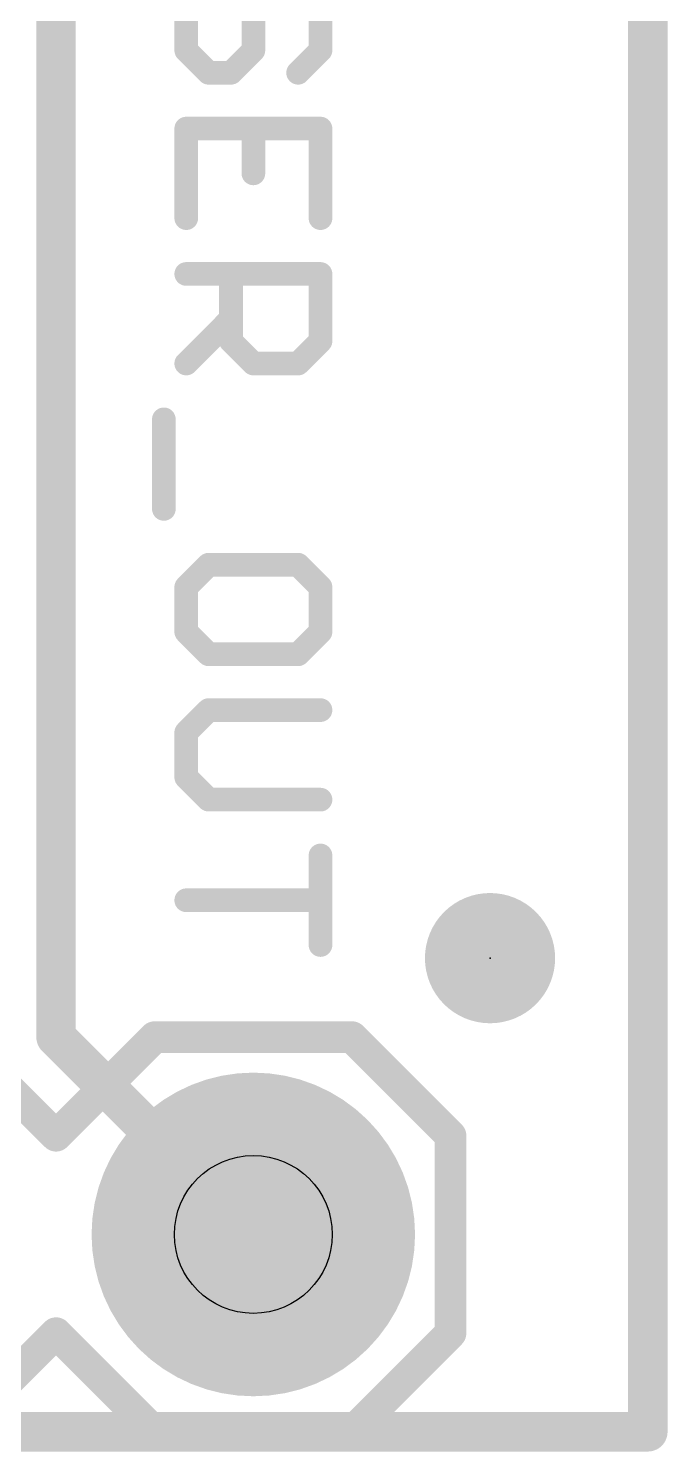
# Model space of a CAD drawing. Extents: x -32 to 75, y -18 to 32.
# Drawn here: x 16.33 to 20.45, y -0.13 to 9.03 of the extents above; entities that cross this region are included whole.
import ezdxf

# ---------------------------------------------------------------- set-up
doc = ezdxf.new("R2010")
doc.units = 0
for name, color, linetype in [('1', 12, 'CONTINUOUS'), ('16', 132, 'CONTINUOUS'), ('17', 110, 'CONTINUOUS'), ('20', 53, 'CONTINUOUS'), ('21', 53, 'CONTINUOUS'), ('23', 53, 'CONTINUOUS'), ('29', 253, 'CONTINUOUS'), ('30', 253, 'CONTINUOUS'), ('44', 253, 'CONTINUOUS'), ('51', 53, 'CONTINUOUS')]:
    doc.layers.add(name, color=color, linetype=linetype)

# ---------------------------------------------------------------- blocks, each defined once
blk = doc.blocks.new('RECT')
blk.add_solid([(-0.5, -0.5), (0.5, -0.5), (-0.5, 0.5), (0.5, 0.5)])
blk = doc.blocks.new('ROUNDP')
at = {"const_width": 0.5}
blk.add_lwpolyline([(0, -0.25, 1), (0, 0.25, 1), (0, -0.25)], format="xyb", dxfattribs=at)
blk = doc.blocks.new('PIE')
at = {"const_width": 0.5}
blk.add_lwpolyline([(0, -0.25, 1), (0, 0.25, 1), (0, -0.25)], format="xyb", dxfattribs=at)

msp = doc.modelspace()

# ---------------------------------------------------------------- linework, layer by layer
at = {"layer": '1', "const_width": 0.254}
for points in [[(20.32, 30.48), (20.32, 0)], [(16.51, 10.16), (16.51, 2.54)], [(16.51, 2.54), (17.78, 1.27)], [(20.32, 0), (0, 0)]]:
    msp.add_lwpolyline(points, dxfattribs=at)
at = {"layer": '1', "const_width": 0.127}
for points in [[(16.5549, 2.5849, 1), (16.4651, 2.4951)], [(16.4465, 2.54, 1), (16.5735, 2.54)], [(17.7351, 1.2251, 1), (17.8249, 1.3149)], [(20.32, -0.0635, 1), (20.32, 0.0635)], [(20.2565, 0, 1), (20.3835, 0)]]:
    msp.add_lwpolyline(points, format="xyb", dxfattribs=at)
at = {"layer": '16', "const_width": 0.254}
for points in [[(20.32, 30.48), (20.32, 0)], [(20.32, 0), (0, 0)]]:
    msp.add_lwpolyline(points, dxfattribs=at)
at = {"layer": '16', "const_width": 0.127}
for points in [[(20.32, -0.0635, 1), (20.32, 0.0635)], [(20.2565, 0, 1), (20.3835, 0)]]:
    msp.add_lwpolyline(points, format="xyb", dxfattribs=at)
at = {"layer": '20', "const_width": 0.254}
for points in [[(20.32, 0), (20.32, 30.48)], [(0, 0), (20.32, 0)]]:
    msp.add_lwpolyline(points, dxfattribs=at)
at = {"layer": '20', "const_width": 0.127}
for points in [[(20.32, -0.0635, 1), (20.32, 0.0635)], [(20.2565, 0, 1), (20.3835, 0)]]:
    msp.add_lwpolyline(points, format="xyb", dxfattribs=at)
at = {"layer": '21'}
for points, const_width in [([(17.3482, 8.8896), (17.3482, 9.1777)], 0.1524), ([(17.7804, 9.1777), (17.7804, 8.8896)], 0.1524), ([(18.2125, 8.8896), (18.2125, 9.1777)], 0.1524), ([(17.4923, 8.7456), (17.3482, 8.8896)], 0.1524), ([(17.7804, 8.8896), (17.6363, 8.7456)], 0.1524), ([(18.0685, 8.7456), (18.2125, 8.8896)], 0.1524), ([(17.6363, 8.7456), (17.4923, 8.7456)], 0.1524), ([(18.2125, 8.3863), (17.3482, 8.3863)], 0.1524), ([(17.3482, 8.3863), (17.3482, 7.8101)], 0.1524), ([(17.7804, 8.3863), (17.7804, 8.0982)], 0.1524), ([(18.2125, 7.8101), (18.2125, 8.3863)], 0.1524), ([(17.3482, 7.4508), (18.2125, 7.4508)], 0.1524), ([(17.6363, 7.0186), (17.6363, 7.4508)], 0.1524), ([(18.2125, 7.4508), (18.2125, 7.0186)], 0.1524), ([(17.6363, 7.1627), (17.3482, 6.8745)], 0.1524), ([(17.7804, 6.8745), (17.6363, 7.0186)], 0.1524), ([(18.2125, 7.0186), (18.0685, 6.8745)], 0.1524), ([(18.0685, 6.8745), (17.7804, 6.8745)], 0.1524), ([(17.2041, 6.5152), (17.2041, 5.939)], 0.1524), ([(17.4923, 5.5797), (17.3482, 5.4357)], 0.1524), ([(18.0685, 5.5797), (17.4923, 5.5797)], 0.1524), ([(18.2125, 5.4357), (18.0685, 5.5797)], 0.1524), ([(17.3482, 5.4357), (17.3482, 5.1476)], 0.1524), ([(18.2125, 5.1476), (18.2125, 5.4357)], 0.1524), ([(17.3482, 5.1476), (17.4923, 5.0035)], 0.1524), ([(18.0685, 5.0035), (18.2125, 5.1476)], 0.1524), ([(17.4923, 5.0035), (18.0685, 5.0035)], 0.1524), ([(17.4923, 4.6442), (17.3482, 4.5002)], 0.1524), ([(18.2125, 4.6442), (17.4923, 4.6442)], 0.1524), ([(17.3482, 4.5002), (17.3482, 4.212)], 0.1524), ([(17.3482, 4.212), (17.4923, 4.068)], 0.1524), ([(17.4923, 4.068), (18.2125, 4.068)], 0.1524), ([(18.2125, 3.7087), (18.2125, 3.1325)], 0.1524), ([(17.3482, 3.4206), (18.2125, 3.4206)], 0.1524), ([(15.875, 2.54), (16.51, 1.905)], 0.2032), ([(16.51, 1.905), (17.145, 2.54)], 0.2032), ([(17.145, 2.54), (18.415, 2.54)], 0.2032), ([(18.415, 2.54), (19.05, 1.905)], 0.2032), ([(19.05, 1.905), (19.05, 0.635)], 0.2032), ([(16.51, 0.635), (15.875, 0)], 0.2032), ([(17.145, 0), (16.51, 0.635)], 0.2032), ([(19.05, 0.635), (18.415, 0)], 0.2032), ([(18.415, 0), (17.145, 0)], 0.2032)]:
    msp.add_lwpolyline(points, dxfattribs=dict(at, const_width=const_width))
for points, const_width in [([(17.3751, 8.9166, 1), (17.3213, 8.8627)], 0.0762), ([(17.3101, 8.8896, 1), (17.3863, 8.8896)], 0.0762), ([(17.7423, 8.8896, 1), (17.8185, 8.8896)], 0.0762), ([(17.8073, 8.8627, 1), (17.7534, 8.9166)], 0.0762), ([(18.1744, 8.8896, 1), (18.2506, 8.8896)], 0.0762), ([(18.2395, 8.8627, 1), (18.1856, 8.9166)], 0.0762), ([(17.4923, 8.7837, 1), (17.4923, 8.7075)], 0.0762), ([(17.4653, 8.7186, 1), (17.5192, 8.7725)], 0.0762), ([(17.6094, 8.7725, 1), (17.6633, 8.7186)], 0.0762), ([(17.6363, 8.7075, 1), (17.6363, 8.7837)], 0.0762), ([(18.0415, 8.7725, 1), (18.0954, 8.7186)], 0.0762), ([(17.3482, 8.4244, 1), (17.3482, 8.3482)], 0.0762), ([(17.3863, 8.3863, 1), (17.3101, 8.3863)], 0.0762), ([(17.8185, 8.3863, 1), (17.7423, 8.3863)], 0.0762), ([(18.2506, 8.3863, 1), (18.1744, 8.3863)], 0.0762), ([(18.2125, 8.3482, 1), (18.2125, 8.4244)], 0.0762), ([(17.7423, 8.0982, 1), (17.8185, 8.0982)], 0.0762), ([(17.3101, 7.8101, 1), (17.3863, 7.8101)], 0.0762), ([(18.1744, 7.8101, 1), (18.2506, 7.8101)], 0.0762), ([(17.3482, 7.4889, 1), (17.3482, 7.4127)], 0.0762), ([(17.6744, 7.4508, 1), (17.5982, 7.4508)], 0.0762), ([(18.2506, 7.4508, 1), (18.1744, 7.4508)], 0.0762), ([(18.2125, 7.4127, 1), (18.2125, 7.4889)], 0.0762), ([(17.6633, 7.1357, 1), (17.6094, 7.1896)], 0.0762), ([(17.5982, 7.0186, 1), (17.6744, 7.0186)], 0.0762), ([(17.6633, 7.0455, 1), (17.6094, 6.9917)], 0.0762), ([(18.1744, 7.0186, 1), (18.2506, 7.0186)], 0.0762), ([(18.2395, 6.9917, 1), (18.1856, 7.0455)], 0.0762), ([(17.3213, 6.9015, 1), (17.3751, 6.8476)], 0.0762), ([(17.7804, 6.9126, 1), (17.7804, 6.8364)], 0.0762), ([(17.7534, 6.8476, 1), (17.8073, 6.9015)], 0.0762), ([(18.0415, 6.9015, 1), (18.0954, 6.8476)], 0.0762), ([(18.0685, 6.8364, 1), (18.0685, 6.9126)], 0.0762), ([(17.2422, 6.5152, 1), (17.166, 6.5152)], 0.0762), ([(17.166, 5.939, 1), (17.2422, 5.939)], 0.0762), ([(17.4923, 5.6178, 1), (17.4923, 5.5416)], 0.0762), ([(17.5192, 5.5528, 1), (17.4653, 5.6067)], 0.0762), ([(18.0954, 5.6067, 1), (18.0415, 5.5528)], 0.0762), ([(18.0685, 5.5416, 1), (18.0685, 5.6178)], 0.0762), ([(17.3863, 5.4357, 1), (17.3101, 5.4357)], 0.0762), ([(17.3213, 5.4626, 1), (17.3751, 5.4087)], 0.0762), ([(18.2506, 5.4357, 1), (18.1744, 5.4357)], 0.0762), ([(18.1856, 5.4087, 1), (18.2395, 5.4626)], 0.0762), ([(17.3751, 5.1745, 1), (17.3213, 5.1206)], 0.0762), ([(18.2395, 5.1206, 1), (18.1856, 5.1745)], 0.0762), ([(17.3101, 5.1476, 1), (17.3863, 5.1476)], 0.0762), ([(18.1744, 5.1476, 1), (18.2506, 5.1476)], 0.0762), ([(17.4923, 5.0416, 1), (17.4923, 4.9654)], 0.0762), ([(17.4653, 4.9766, 1), (17.5192, 5.0304)], 0.0762), ([(18.0415, 5.0304, 1), (18.0954, 4.9766)], 0.0762), ([(18.0685, 4.9654, 1), (18.0685, 5.0416)], 0.0762), ([(17.4923, 4.6823, 1), (17.4923, 4.6061)], 0.0762), ([(17.5192, 4.6173, 1), (17.4653, 4.6711)], 0.0762), ([(18.2125, 4.6061, 1), (18.2125, 4.6823)], 0.0762), ([(17.3863, 4.5002, 1), (17.3101, 4.5002)], 0.0762), ([(17.3213, 4.5271, 1), (17.3751, 4.4732)], 0.0762), ([(17.3751, 4.239, 1), (17.3213, 4.1851)], 0.0762), ([(17.3101, 4.212, 1), (17.3863, 4.212)], 0.0762), ([(17.4923, 4.1061, 1), (17.4923, 4.0299)], 0.0762), ([(17.4653, 4.041, 1), (17.5192, 4.0949)], 0.0762), ([(18.2125, 4.0299, 1), (18.2125, 4.1061)], 0.0762), ([(18.2506, 3.7087, 1), (18.1744, 3.7087)], 0.0762), ([(17.3482, 3.4587, 1), (17.3482, 3.3825)], 0.0762), ([(18.2125, 3.3825, 1), (18.2125, 3.4587)], 0.0762), ([(18.1744, 3.1325, 1), (18.2506, 3.1325)], 0.0762), ([(17.145, 2.5908, 1), (17.145, 2.4892)], 0.1016), ([(17.1809, 2.5041, 1), (17.1091, 2.5759)], 0.1016), ([(18.4509, 2.5759, 1), (18.3791, 2.5041)], 0.1016), ([(18.415, 2.4892, 1), (18.415, 2.5908)], 0.1016), ([(16.4741, 1.9409, 1), (16.5459, 1.8691)], 0.1016), ([(16.4741, 1.8691, 1), (16.5459, 1.9409)], 0.1016), ([(19.1008, 1.905, 1), (18.9992, 1.905)], 0.1016), ([(19.0141, 1.8691, 1), (19.0859, 1.9409)], 0.1016), ([(16.5459, 0.6709, 1), (16.4741, 0.5991)], 0.1016), ([(16.5459, 0.5991, 1), (16.4741, 0.6709)], 0.1016), ([(19.0859, 0.5991, 1), (19.0141, 0.6709)], 0.1016), ([(18.9992, 0.635, 1), (19.1008, 0.635)], 0.1016), ([(17.145, 0.0508, 1), (17.145, -0.0508)], 0.1016), ([(18.415, -0.0508, 1), (18.415, 0.0508)], 0.1016), ([(17.1091, -0.0359, 1), (17.1809, 0.0359)], 0.1016), ([(18.3791, 0.0359, 1), (18.4509, -0.0359)], 0.1016)]:
    msp.add_lwpolyline(points, format="xyb", dxfattribs=dict(at, const_width=const_width))
at = {"layer": '23'}
msp.add_point((19.304, 3.048), dxfattribs=at)
at = {"layer": '44'}
msp.add_circle((17.78, 1.27), 0.508, dxfattribs=at)

# ---------------------------------------------------------------- block references
at = {"layer": '1', "xscale": 0.635, "yscale": 0.635}
msp.add_blockref('PIE', (19.304, 3.048), dxfattribs=at)
at = {"layer": '17', "xscale": 1.8796, "yscale": 1.8796, "rotation": 90}
msp.add_blockref('ROUNDP', (17.78, 1.27), dxfattribs=at)
msp.add_blockref('ROUNDP', (17.78, 1.27), dxfattribs=at)
at = {"layer": '29', "xscale": 0.8382, "yscale": 0.8382}
msp.add_blockref('PIE', (19.304, 3.048), dxfattribs=at)
at = {"layer": '29', "xscale": 2.0828, "yscale": 2.0828, "rotation": 90}
msp.add_blockref('ROUNDP', (17.78, 1.27), dxfattribs=at)
at = {"layer": '30', "xscale": 2.0828, "yscale": 2.0828, "rotation": 90}
msp.add_blockref('ROUNDP', (17.78, 1.27), dxfattribs=at)
at = {"layer": '51', "xscale": 0.508, "yscale": 0.508}
msp.add_blockref('RECT', (17.78, 1.27), dxfattribs=at)

doc.saveas('drawing.dxf')
